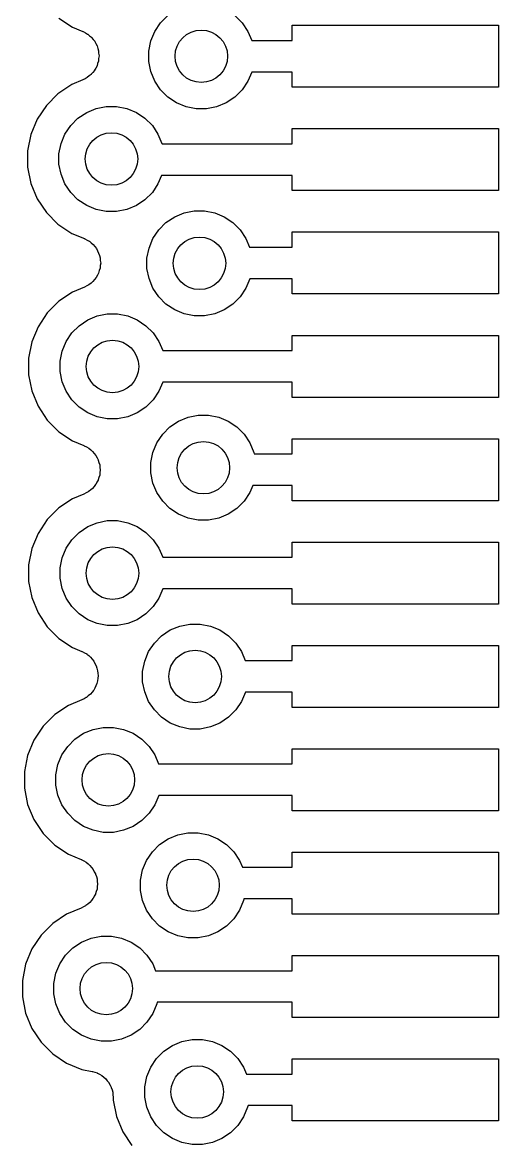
# Model space of a CAD drawing. Extents: x 98.9 to 141.5, y -118.8 to -76.2.
# Drawn here: x 121.94 to 124.24, y -100 to -94.58 of the extents above; entities that cross this region are included whole.
import ezdxf

# ---------------------------------------------------------------- set-up
doc = ezdxf.new("R2010")
doc.units = 0
doc.layers.add('BLACK', color=7, linetype='CONTINUOUS')

msp = doc.modelspace()

# ---------------------------------------------------------------- linework, layer by layer
at = {"layer": 'BLACK', "linetype": 'CONTINUOUS'}
for p, q in [((122.116, -94.5544), (122.182, -94.5988)), ((122.608, -94.5774), (122.643, -94.542)), ((122.967, -94.542), (123.003, -94.5774)), ((122.182, -94.5988), (122.231, -94.6191)), ((122.231, -94.6191), (122.232, -94.6197)), ((122.232, -94.6197), (122.232, -94.6197)), ((122.232, -94.6197), (122.232, -94.6197)), ((122.232, -94.6197), (122.233, -94.6198)), ((122.233, -94.6198), (122.244, -94.6258)), ((122.561, -94.6652), (122.58, -94.619)), ((122.58, -94.619), (122.608, -94.5774)), ((123.003, -94.5774), (123.03, -94.619)), ((123.03, -94.619), (123.049, -94.6632)), ((123.244, -94.6632), (123.244, -94.5894)), ((123.244, -94.5894), (124.244, -94.5894)), ((124.244, -94.5894), (124.244, -94.8894)), ((122.244, -94.6258), (122.254, -94.6316)), ((122.254, -94.6316), (122.254, -94.6317)), ((122.254, -94.6317), (122.255, -94.6318)), ((122.255, -94.6318), (122.264, -94.6397)), ((122.264, -94.6397), (122.273, -94.6475)), ((122.273, -94.6475), (122.273, -94.6476)), ((122.273, -94.6476), (122.273, -94.6478)), ((122.273, -94.6478), (122.281, -94.6574)), ((122.281, -94.6574), (122.289, -94.6668)), ((122.289, -94.6668), (122.289, -94.6669)), ((122.289, -94.6669), (122.289, -94.6671)), ((122.289, -94.6671), (122.295, -94.6782)), ((122.295, -94.6782), (122.3, -94.6887)), ((122.551, -94.7143), (122.561, -94.6652)), ((123.049, -94.6632), (123.244, -94.6632)), ((122.3, -94.6887), (122.3, -94.6889)), ((122.3, -94.6889), (122.3, -94.6891)), ((122.3, -94.6891), (122.304, -94.7009)), ((122.304, -94.7009), (122.307, -94.7125)), ((122.307, -94.7125), (122.307, -94.7127)), ((122.307, -94.7127), (122.307, -94.7129)), ((122.307, -94.7129), (122.308, -94.725)), ((122.308, -94.725), (122.31, -94.7371)), ((122.551, -94.7643), (122.551, -94.7143)), ((122.3, -94.7859), (122.294, -94.7968)), ((122.303, -94.7741), (122.3, -94.7855)), ((122.3, -94.7855), (122.3, -94.7857)), ((122.3, -94.7857), (122.3, -94.7859)), ((122.307, -94.7622), (122.303, -94.7741)), ((122.308, -94.7498), (122.307, -94.7618)), ((122.307, -94.7618), (122.307, -94.762)), ((122.307, -94.762), (122.307, -94.7622)), ((122.31, -94.7376), (122.308, -94.7498)), ((122.31, -94.7371), (122.31, -94.7374)), ((122.31, -94.7374), (122.31, -94.7376)), ((122.561, -94.8134), (122.551, -94.7643)), ((122.253, -94.8424), (122.242, -94.8482)), ((122.262, -94.8347), (122.253, -94.8421)), ((122.253, -94.8421), (122.253, -94.8422)), ((122.253, -94.8422), (122.253, -94.8424)), ((122.272, -94.8268), (122.262, -94.8347)), ((122.28, -94.8173), (122.272, -94.8264)), ((122.272, -94.8264), (122.272, -94.8266)), ((122.272, -94.8266), (122.272, -94.8268)), ((122.288, -94.8077), (122.28, -94.8173)), ((122.294, -94.7968), (122.288, -94.8073)), ((122.288, -94.8073), (122.288, -94.8075)), ((122.288, -94.8075), (122.288, -94.8077)), ((122.58, -94.8596), (122.561, -94.8134)), ((123.049, -94.8156), (123.03, -94.8596)), ((123.244, -94.8156), (123.049, -94.8156)), ((123.244, -94.8894), (123.244, -94.8156)), ((122.178, -94.876), (122.111, -94.9204)), ((122.231, -94.8538), (122.178, -94.876)), ((122.242, -94.8482), (122.231, -94.8538)), ((122.608, -94.9012), (122.58, -94.8596)), ((123.03, -94.8596), (123.003, -94.9012)), ((124.244, -94.8894), (123.244, -94.8894)), ((122.111, -94.9204), (122.055, -94.977)), ((122.643, -94.9366), (122.608, -94.9012)), ((122.685, -94.9644), (122.643, -94.9366)), ((122.967, -94.9366), (122.926, -94.9644)), ((123.003, -94.9012), (122.967, -94.9366)), ((122.055, -94.977), (122.01, -95.0436)), ((122.25, -95.011), (122.296, -94.9919)), ((122.296, -94.9919), (122.345, -94.9821)), ((122.345, -94.9821), (122.395, -94.9821)), ((122.395, -94.9821), (122.444, -94.9919)), ((122.444, -94.9919), (122.491, -95.011)), ((122.731, -94.9835), (122.685, -94.9644)), ((122.78, -94.9933), (122.731, -94.9835)), ((122.83, -94.9933), (122.78, -94.9933)), ((122.879, -94.9835), (122.83, -94.9933)), ((122.926, -94.9644), (122.879, -94.9835)), ((122.01, -95.0436), (121.979, -95.1176)), ((122.173, -95.0742), (122.208, -95.0388)), ((122.208, -95.0388), (122.25, -95.011)), ((122.491, -95.011), (122.532, -95.0388)), ((122.532, -95.0388), (122.568, -95.0742)), ((122.145, -95.1158), (122.173, -95.0742)), ((122.568, -95.0742), (122.595, -95.1158)), ((123.244, -95.1632), (123.244, -95.0894)), ((123.244, -95.0894), (124.244, -95.0894)), ((124.244, -95.0894), (124.244, -95.3894)), ((121.979, -95.1176), (121.964, -95.1961)), ((122.116, -95.2111), (122.126, -95.162)), ((122.126, -95.162), (122.145, -95.1158)), ((122.595, -95.1158), (122.614, -95.162)), ((122.614, -95.162), (122.615, -95.1632)), ((122.615, -95.1632), (123.244, -95.1632)), ((121.964, -95.1961), (121.964, -95.2761)), ((122.116, -95.2611), (122.116, -95.2111)), ((121.964, -95.2761), (121.979, -95.3546)), ((122.126, -95.3102), (122.116, -95.2611)), ((122.145, -95.3564), (122.126, -95.3102)), ((122.612, -95.3156), (122.595, -95.3564)), ((123.244, -95.3156), (122.612, -95.3156)), ((123.244, -95.3894), (123.244, -95.3156)), ((121.979, -95.3546), (122.01, -95.4286)), ((122.173, -95.398), (122.145, -95.3564)), ((122.595, -95.3564), (122.568, -95.398)), ((122.01, -95.4286), (122.055, -95.4952)), ((122.208, -95.4334), (122.173, -95.398)), ((122.25, -95.4612), (122.208, -95.4334)), ((122.532, -95.4334), (122.491, -95.4612)), ((122.568, -95.398), (122.532, -95.4334)), ((124.244, -95.3894), (123.244, -95.3894)), ((122.296, -95.4803), (122.25, -95.4612)), ((122.345, -95.4901), (122.296, -95.4803)), ((122.395, -95.4901), (122.345, -95.4901)), ((122.444, -95.4803), (122.395, -95.4901)), ((122.491, -95.4612), (122.444, -95.4803)), ((122.722, -95.4968), (122.771, -95.487)), ((122.771, -95.487), (122.821, -95.487)), ((122.821, -95.487), (122.87, -95.4968)), ((122.055, -95.4952), (122.111, -95.5518)), ((122.599, -95.5791), (122.634, -95.5437)), ((122.634, -95.5437), (122.676, -95.516)), ((122.676, -95.516), (122.722, -95.4968)), ((122.87, -95.4968), (122.916, -95.516)), ((122.916, -95.516), (122.958, -95.5437)), ((122.958, -95.5437), (122.993, -95.5791)), ((122.111, -95.5518), (122.178, -95.5963)), ((122.178, -95.5963), (122.239, -95.6217)), ((122.571, -95.6207), (122.599, -95.5791)), ((122.993, -95.5791), (123.021, -95.6207)), ((123.244, -95.6632), (123.244, -95.5894)), ((123.244, -95.5894), (124.244, -95.5894)), ((124.244, -95.5894), (124.244, -95.8894)), ((122.239, -95.6217), (122.24, -95.6222)), ((122.24, -95.6222), (122.24, -95.6222)), ((122.24, -95.6222), (122.24, -95.6222)), ((122.24, -95.6222), (122.241, -95.6224)), ((122.241, -95.6224), (122.252, -95.6283)), ((122.252, -95.6283), (122.262, -95.6341)), ((122.262, -95.6341), (122.262, -95.6343)), ((122.262, -95.6343), (122.263, -95.6344)), ((122.263, -95.6344), (122.272, -95.6422)), ((122.272, -95.6422), (122.281, -95.65)), ((122.281, -95.65), (122.281, -95.6502)), ((122.281, -95.6502), (122.281, -95.6503)), ((122.281, -95.6503), (122.289, -95.6597)), ((122.552, -95.667), (122.571, -95.6207)), ((123.021, -95.6207), (123.039, -95.6632)), ((122.289, -95.6597), (122.297, -95.6693)), ((122.297, -95.6693), (122.297, -95.6695)), ((122.297, -95.6695), (122.297, -95.6697)), ((122.297, -95.6697), (122.302, -95.6803)), ((122.302, -95.6803), (122.308, -95.6913)), ((122.308, -95.6913), (122.308, -95.6915)), ((122.308, -95.6915), (122.308, -95.6917)), ((122.308, -95.6917), (122.312, -95.7031)), ((122.312, -95.7031), (122.315, -95.715)), ((122.542, -95.716), (122.552, -95.667)), ((123.039, -95.6632), (123.244, -95.6632)), ((122.315, -95.7648), (122.311, -95.7761)), ((122.315, -95.715), (122.315, -95.7152)), ((122.315, -95.7152), (122.315, -95.7155)), ((122.315, -95.7155), (122.316, -95.7274)), ((122.316, -95.7519), (122.315, -95.7644)), ((122.315, -95.7644), (122.315, -95.7646)), ((122.315, -95.7646), (122.315, -95.7648)), ((122.316, -95.7274), (122.318, -95.7397)), ((122.318, -95.7401), (122.316, -95.7519)), ((122.318, -95.7397), (122.318, -95.7399)), ((122.318, -95.7399), (122.318, -95.7401)), ((122.542, -95.7661), (122.542, -95.716)), ((122.288, -95.8196), (122.28, -95.829)), ((122.296, -95.8102), (122.288, -95.8196)), ((122.302, -95.799), (122.296, -95.8099)), ((122.296, -95.8099), (122.296, -95.81)), ((122.296, -95.81), (122.296, -95.8102)), ((122.308, -95.7885), (122.302, -95.799)), ((122.311, -95.7761), (122.308, -95.788)), ((122.308, -95.788), (122.308, -95.7882)), ((122.308, -95.7882), (122.308, -95.7885)), ((122.552, -95.8151), (122.542, -95.7661)), ((122.571, -95.8614), (122.552, -95.8151)), ((123.04, -95.8156), (123.021, -95.8614)), ((123.244, -95.8156), (123.04, -95.8156)), ((123.244, -95.8894), (123.244, -95.8156)), ((122.239, -95.8564), (122.182, -95.8799)), ((122.25, -95.8506), (122.239, -95.8564)), ((122.261, -95.8449), (122.25, -95.8506)), ((122.271, -95.8369), (122.261, -95.8447)), ((122.261, -95.8447), (122.261, -95.8448)), ((122.261, -95.8448), (122.261, -95.8449)), ((122.28, -95.8293), (122.271, -95.8369)), ((122.28, -95.829), (122.28, -95.8291)), ((122.28, -95.8291), (122.28, -95.8293)), ((122.599, -95.903), (122.571, -95.8614)), ((123.021, -95.8614), (122.993, -95.903)), ((122.116, -95.9243), (122.059, -95.9809)), ((122.182, -95.8799), (122.116, -95.9243)), ((122.634, -95.9383), (122.599, -95.903)), ((122.993, -95.903), (122.958, -95.9383)), ((124.244, -95.8894), (123.244, -95.8894)), ((122.059, -95.9809), (122.015, -96.0475)), ((122.676, -95.9661), (122.634, -95.9383)), ((122.722, -95.9853), (122.676, -95.9661)), ((122.916, -95.9661), (122.87, -95.9853)), ((122.958, -95.9383), (122.916, -95.9661)), ((122.213, -96.0427), (122.255, -96.0149)), ((122.255, -96.0149), (122.301, -95.9958)), ((122.301, -95.9958), (122.35, -95.986)), ((122.35, -95.986), (122.4, -95.986)), ((122.4, -95.986), (122.449, -95.9958)), ((122.449, -95.9958), (122.495, -96.0149)), ((122.495, -96.0149), (122.537, -96.0427)), ((122.771, -95.995), (122.722, -95.9853)), ((122.821, -95.995), (122.771, -95.995)), ((122.87, -95.9853), (122.821, -95.995)), ((122.015, -96.0475), (121.984, -96.1215)), ((122.15, -96.1197), (122.178, -96.0781)), ((122.178, -96.0781), (122.213, -96.0427)), ((122.537, -96.0427), (122.572, -96.0781)), ((122.572, -96.0781), (122.6, -96.1197)), ((123.244, -96.1632), (123.244, -96.0894)), ((123.244, -96.0894), (124.244, -96.0894)), ((124.244, -96.0894), (124.244, -96.3894)), ((121.984, -96.1215), (121.969, -96.2)), ((122.131, -96.1659), (122.15, -96.1197)), ((122.6, -96.1197), (122.618, -96.1632)), ((121.969, -96.2), (121.969, -96.28)), ((122.121, -96.215), (122.131, -96.1659)), ((122.618, -96.1632), (123.244, -96.1632)), ((122.121, -96.265), (122.121, -96.215)), ((121.969, -96.28), (121.984, -96.3585)), ((122.131, -96.3141), (122.121, -96.265)), ((121.984, -96.3585), (122.015, -96.4325)), ((122.15, -96.3603), (122.131, -96.3141)), ((122.178, -96.4019), (122.15, -96.3603)), ((122.6, -96.3603), (122.572, -96.4019)), ((122.619, -96.3156), (122.6, -96.3603)), ((123.244, -96.3156), (122.619, -96.3156)), ((123.244, -96.3894), (123.244, -96.3156)), ((122.213, -96.4373), (122.178, -96.4019)), ((122.572, -96.4019), (122.537, -96.4373)), ((124.244, -96.3894), (123.244, -96.3894)), ((122.015, -96.4325), (122.059, -96.4991)), ((122.255, -96.4651), (122.213, -96.4373)), ((122.301, -96.4842), (122.255, -96.4651)), ((122.495, -96.4651), (122.449, -96.4842)), ((122.537, -96.4373), (122.495, -96.4651)), ((122.059, -96.4991), (122.116, -96.5557)), ((122.35, -96.494), (122.301, -96.4842)), ((122.4, -96.494), (122.35, -96.494)), ((122.449, -96.4842), (122.4, -96.494)), ((122.653, -96.5327), (122.695, -96.5049)), ((122.695, -96.5049), (122.741, -96.4858)), ((122.741, -96.4858), (122.79, -96.476)), ((122.79, -96.476), (122.84, -96.476)), ((122.84, -96.476), (122.889, -96.4858)), ((122.889, -96.4858), (122.935, -96.5049)), ((122.935, -96.5049), (122.977, -96.5327)), ((122.116, -96.5557), (122.182, -96.6001)), ((122.59, -96.6097), (122.618, -96.5681)), ((122.618, -96.5681), (122.653, -96.5327)), ((122.977, -96.5327), (123.012, -96.5681)), ((123.012, -96.5681), (123.04, -96.6097)), ((122.182, -96.6001), (122.237, -96.6227)), ((122.237, -96.6227), (122.238, -96.6232)), ((122.238, -96.6232), (122.238, -96.6232)), ((122.238, -96.6232), (122.238, -96.6232)), ((122.238, -96.6232), (122.238, -96.6234)), ((122.238, -96.6234), (122.249, -96.6292)), ((122.249, -96.6292), (122.26, -96.6351)), ((122.571, -96.6559), (122.59, -96.6097)), ((123.04, -96.6097), (123.059, -96.6559)), ((123.244, -96.6632), (123.244, -96.5894)), ((123.244, -96.5894), (124.244, -96.5894)), ((124.244, -96.5894), (124.244, -96.8894)), ((122.26, -96.6351), (122.26, -96.6352)), ((122.26, -96.6352), (122.26, -96.6353)), ((122.26, -96.6353), (122.27, -96.6432)), ((122.27, -96.6432), (122.279, -96.651)), ((122.279, -96.651), (122.279, -96.6512)), ((122.279, -96.6512), (122.279, -96.6513)), ((122.279, -96.6513), (122.287, -96.6609)), ((122.287, -96.6609), (122.294, -96.6703)), ((122.294, -96.6703), (122.295, -96.6705)), ((122.295, -96.6705), (122.295, -96.6706)), ((122.295, -96.6706), (122.3, -96.6814)), ((122.3, -96.6814), (122.306, -96.6922)), ((122.561, -96.705), (122.571, -96.6559)), ((123.059, -96.6559), (123.061, -96.6632)), ((123.061, -96.6632), (123.244, -96.6632)), ((122.306, -96.6922), (122.306, -96.6924)), ((122.306, -96.6924), (122.306, -96.6926)), ((122.306, -96.6926), (122.309, -96.7042)), ((122.309, -96.7042), (122.313, -96.716)), ((122.313, -96.716), (122.313, -96.7162)), ((122.313, -96.7162), (122.313, -96.7164)), ((122.313, -96.7164), (122.314, -96.7284)), ((122.314, -96.7284), (122.315, -96.7407)), ((122.315, -96.7411), (122.314, -96.753)), ((122.315, -96.7407), (122.315, -96.7409)), ((122.315, -96.7409), (122.315, -96.7411)), ((122.561, -96.755), (122.561, -96.705)), ((122.305, -96.7894), (122.299, -96.8002)), ((122.309, -96.7772), (122.305, -96.789)), ((122.305, -96.789), (122.305, -96.7892)), ((122.305, -96.7892), (122.305, -96.7894)), ((122.313, -96.7658), (122.309, -96.7772)), ((122.314, -96.753), (122.313, -96.7653)), ((122.313, -96.7653), (122.313, -96.7655)), ((122.313, -96.7655), (122.313, -96.7658)), ((122.571, -96.8041), (122.561, -96.755)), ((122.258, -96.8459), (122.248, -96.8516)), ((122.259, -96.8458), (122.258, -96.8459)), ((122.268, -96.8379), (122.259, -96.8457)), ((122.259, -96.8457), (122.259, -96.8458)), ((122.278, -96.8303), (122.268, -96.8379)), ((122.286, -96.8206), (122.278, -96.83)), ((122.278, -96.83), (122.278, -96.8301)), ((122.278, -96.8301), (122.278, -96.8303)), ((122.293, -96.8112), (122.286, -96.8206)), ((122.294, -96.811), (122.293, -96.8112)), ((122.299, -96.8002), (122.294, -96.8108)), ((122.294, -96.8108), (122.294, -96.811)), ((122.59, -96.8503), (122.571, -96.8041)), ((122.618, -96.8919), (122.59, -96.8503)), ((123.04, -96.8503), (123.012, -96.8919)), ((123.054, -96.8156), (123.04, -96.8503)), ((123.244, -96.8156), (123.054, -96.8156)), ((123.244, -96.8894), (123.244, -96.8156)), ((122.182, -96.8799), (122.116, -96.9243)), ((122.237, -96.8573), (122.182, -96.8799)), ((122.248, -96.8516), (122.237, -96.8573)), ((122.653, -96.9273), (122.618, -96.8919)), ((123.012, -96.8919), (122.977, -96.9273)), ((124.244, -96.8894), (123.244, -96.8894)), ((122.116, -96.9243), (122.059, -96.9809)), ((122.695, -96.9551), (122.653, -96.9273)), ((122.741, -96.9742), (122.695, -96.9551)), ((122.935, -96.9551), (122.889, -96.9742)), ((122.977, -96.9273), (122.935, -96.9551)), ((122.059, -96.9809), (122.015, -97.0475)), ((122.255, -97.0149), (122.301, -96.9958)), ((122.301, -96.9958), (122.35, -96.986)), ((122.35, -96.986), (122.4, -96.986)), ((122.4, -96.986), (122.449, -96.9958)), ((122.449, -96.9958), (122.495, -97.0149)), ((122.79, -96.984), (122.741, -96.9742)), ((122.84, -96.984), (122.79, -96.984)), ((122.889, -96.9742), (122.84, -96.984)), ((122.015, -97.0475), (121.984, -97.1215)), ((122.178, -97.0781), (122.213, -97.0427)), ((122.213, -97.0427), (122.255, -97.0149)), ((122.495, -97.0149), (122.537, -97.0427)), ((122.537, -97.0427), (122.572, -97.0781)), ((121.984, -97.1215), (121.969, -97.2)), ((122.131, -97.1659), (122.15, -97.1197)), ((122.15, -97.1197), (122.178, -97.0781)), ((122.572, -97.0781), (122.6, -97.1197)), ((122.6, -97.1197), (122.618, -97.1632)), ((123.244, -97.1632), (123.244, -97.0894)), ((123.244, -97.0894), (124.244, -97.0894)), ((124.244, -97.0894), (124.244, -97.3894)), ((122.121, -97.215), (122.131, -97.1659)), ((122.618, -97.1632), (123.244, -97.1632)), ((121.969, -97.2), (121.969, -97.28)), ((122.121, -97.265), (122.121, -97.215)), ((121.969, -97.28), (121.984, -97.3585)), ((122.131, -97.3141), (122.121, -97.265)), ((122.15, -97.3603), (122.131, -97.3141)), ((122.619, -97.3156), (122.6, -97.3603)), ((123.244, -97.3156), (122.619, -97.3156)), ((123.244, -97.3894), (123.244, -97.3156)), ((121.984, -97.3585), (122.015, -97.4325)), ((122.178, -97.4019), (122.15, -97.3603)), ((122.6, -97.3603), (122.572, -97.4019)), ((124.244, -97.3894), (123.244, -97.3894)), ((122.015, -97.4325), (122.059, -97.4991)), ((122.213, -97.4373), (122.178, -97.4019)), ((122.255, -97.4651), (122.213, -97.4373)), ((122.537, -97.4373), (122.495, -97.4651)), ((122.572, -97.4019), (122.537, -97.4373)), ((122.059, -97.4991), (122.116, -97.5557)), ((122.301, -97.4842), (122.255, -97.4651)), ((122.35, -97.494), (122.301, -97.4842)), ((122.4, -97.494), (122.35, -97.494)), ((122.449, -97.4842), (122.4, -97.494)), ((122.495, -97.4651), (122.449, -97.4842)), ((122.655, -97.5149), (122.701, -97.4958)), ((122.701, -97.4958), (122.75, -97.486)), ((122.75, -97.486), (122.8, -97.486)), ((122.8, -97.486), (122.849, -97.4958)), ((122.849, -97.4958), (122.895, -97.5149)), ((122.116, -97.5557), (122.182, -97.6001)), ((122.578, -97.5781), (122.613, -97.5427)), ((122.613, -97.5427), (122.655, -97.5149)), ((122.895, -97.5149), (122.937, -97.5427)), ((122.937, -97.5427), (122.972, -97.5781)), ((122.182, -97.6001), (122.227, -97.6185)), ((122.55, -97.6197), (122.578, -97.5781)), ((122.972, -97.5781), (123, -97.6197)), ((123.244, -97.6632), (123.244, -97.5894)), ((123.244, -97.5894), (124.244, -97.5894)), ((124.244, -97.5894), (124.244, -97.8894)), ((122.227, -97.6185), (122.228, -97.619)), ((122.228, -97.619), (122.228, -97.619)), ((122.228, -97.619), (122.228, -97.619)), ((122.228, -97.619), (122.228, -97.6192)), ((122.228, -97.6192), (122.239, -97.6251)), ((122.239, -97.6251), (122.25, -97.6309)), ((122.25, -97.6309), (122.25, -97.6311)), ((122.25, -97.6311), (122.25, -97.6312)), ((122.25, -97.6312), (122.26, -97.639)), ((122.26, -97.639), (122.269, -97.6468)), ((122.269, -97.6468), (122.269, -97.647)), ((122.269, -97.647), (122.269, -97.6472)), ((122.269, -97.6472), (122.277, -97.6567)), ((122.277, -97.6567), (122.284, -97.6661)), ((122.521, -97.715), (122.531, -97.6659)), ((122.531, -97.6659), (122.55, -97.6197)), ((123, -97.6197), (123.018, -97.6632)), ((123.018, -97.6632), (123.244, -97.6632)), ((122.284, -97.6661), (122.285, -97.6663)), ((122.285, -97.6663), (122.285, -97.6665)), ((122.285, -97.6665), (122.29, -97.6772)), ((122.29, -97.6772), (122.296, -97.6881)), ((122.296, -97.6881), (122.296, -97.6883)), ((122.296, -97.6883), (122.296, -97.6885)), ((122.296, -97.6885), (122.299, -97.7)), ((122.299, -97.7), (122.303, -97.7118)), ((122.303, -97.7118), (122.303, -97.7121)), ((122.303, -97.7121), (122.303, -97.7123)), ((122.303, -97.7123), (122.304, -97.7243)), ((122.521, -97.765), (122.521, -97.715)), ((122.299, -97.7732), (122.295, -97.7849)), ((122.303, -97.7616), (122.299, -97.7732)), ((122.304, -97.7488), (122.303, -97.7612)), ((122.303, -97.7612), (122.303, -97.7614)), ((122.303, -97.7614), (122.303, -97.7616)), ((122.304, -97.7243), (122.305, -97.7365)), ((122.305, -97.737), (122.304, -97.7488)), ((122.305, -97.7365), (122.305, -97.7367)), ((122.305, -97.7367), (122.305, -97.737)), ((122.531, -97.8141), (122.521, -97.765)), ((122.268, -97.8261), (122.258, -97.8337)), ((122.276, -97.8164), (122.268, -97.8258)), ((122.268, -97.8258), (122.268, -97.826)), ((122.268, -97.826), (122.268, -97.8261)), ((122.283, -97.8071), (122.276, -97.8164)), ((122.284, -97.8069), (122.283, -97.8071)), ((122.289, -97.7959), (122.284, -97.8067)), ((122.284, -97.8067), (122.284, -97.8069)), ((122.295, -97.7853), (122.289, -97.7959)), ((122.295, -97.7849), (122.295, -97.7851)), ((122.295, -97.7851), (122.295, -97.7853)), ((122.55, -97.8603), (122.531, -97.8141)), ((123.019, -97.8156), (123, -97.8603)), ((123.244, -97.8156), (123.019, -97.8156)), ((123.244, -97.8894), (123.244, -97.8156)), ((122.162, -97.8799), (122.096, -97.9243)), ((122.227, -97.8532), (122.162, -97.8799)), ((122.238, -97.8474), (122.227, -97.8532)), ((122.248, -97.8418), (122.238, -97.8474)), ((122.249, -97.8416), (122.248, -97.8418)), ((122.258, -97.8337), (122.249, -97.8415)), ((122.249, -97.8415), (122.249, -97.8416)), ((122.578, -97.9019), (122.55, -97.8603)), ((123, -97.8603), (122.972, -97.9019)), ((122.096, -97.9243), (122.039, -97.9809)), ((122.613, -97.9373), (122.578, -97.9019)), ((122.655, -97.9651), (122.613, -97.9373)), ((122.937, -97.9373), (122.895, -97.9651)), ((122.972, -97.9019), (122.937, -97.9373)), ((124.244, -97.8894), (123.244, -97.8894)), ((122.039, -97.9809), (121.995, -98.0475)), ((122.281, -97.9958), (122.33, -97.986)), ((122.33, -97.986), (122.38, -97.986)), ((122.38, -97.986), (122.429, -97.9958)), ((122.701, -97.9842), (122.655, -97.9651)), ((122.75, -97.994), (122.701, -97.9842)), ((122.849, -97.9842), (122.8, -97.994)), ((122.895, -97.9651), (122.849, -97.9842)), ((122.158, -98.0781), (122.193, -98.0427)), ((122.193, -98.0427), (122.235, -98.0149)), ((122.235, -98.0149), (122.281, -97.9958)), ((122.429, -97.9958), (122.475, -98.0149)), ((122.475, -98.0149), (122.517, -98.0427)), ((122.517, -98.0427), (122.552, -98.0781)), ((122.8, -97.994), (122.75, -97.994)), ((121.995, -98.0475), (121.964, -98.1215)), ((122.13, -98.1197), (122.158, -98.0781)), ((122.552, -98.0781), (122.58, -98.1197)), ((123.244, -98.1632), (123.244, -98.0894)), ((123.244, -98.0894), (124.244, -98.0894)), ((124.244, -98.0894), (124.244, -98.3894)), ((121.964, -98.1215), (121.949, -98.2)), ((122.111, -98.1659), (122.13, -98.1197)), ((122.58, -98.1197), (122.598, -98.1632)), ((121.949, -98.2), (121.949, -98.28)), ((122.101, -98.215), (122.111, -98.1659)), ((122.598, -98.1632), (123.244, -98.1632)), ((122.101, -98.265), (122.101, -98.215)), ((121.949, -98.28), (121.964, -98.3585)), ((122.111, -98.3141), (122.101, -98.265)), ((122.13, -98.3603), (122.111, -98.3141)), ((122.599, -98.3156), (122.58, -98.3603)), ((123.244, -98.3156), (122.599, -98.3156)), ((123.244, -98.3894), (123.244, -98.3156)), ((121.964, -98.3585), (121.995, -98.4325)), ((122.158, -98.4019), (122.13, -98.3603)), ((122.58, -98.3603), (122.552, -98.4019)), ((122.193, -98.4373), (122.158, -98.4019)), ((122.552, -98.4019), (122.517, -98.4373)), ((124.244, -98.3894), (123.244, -98.3894)), ((121.995, -98.4325), (122.039, -98.4991)), ((122.235, -98.4651), (122.193, -98.4373)), ((122.281, -98.4842), (122.235, -98.4651)), ((122.475, -98.4651), (122.429, -98.4842)), ((122.517, -98.4373), (122.475, -98.4651)), ((122.039, -98.4991), (122.096, -98.5557)), ((122.33, -98.494), (122.281, -98.4842)), ((122.38, -98.494), (122.33, -98.494)), ((122.429, -98.4842), (122.38, -98.494)), ((122.603, -98.5527), (122.645, -98.5249)), ((122.645, -98.5249), (122.691, -98.5058)), ((122.691, -98.5058), (122.74, -98.496)), ((122.74, -98.496), (122.79, -98.496)), ((122.79, -98.496), (122.839, -98.5058)), ((122.839, -98.5058), (122.885, -98.5249)), ((122.885, -98.5249), (122.927, -98.5527)), ((122.096, -98.5557), (122.162, -98.6001)), ((122.54, -98.6297), (122.568, -98.5881)), ((122.568, -98.5881), (122.603, -98.5527)), ((122.927, -98.5527), (122.962, -98.5881)), ((122.962, -98.5881), (122.99, -98.6297)), ((122.162, -98.6001), (122.224, -98.6256)), ((122.224, -98.6256), (122.225, -98.6261)), ((122.225, -98.6261), (122.225, -98.6261)), ((122.225, -98.6261), (122.225, -98.6261)), ((122.225, -98.6261), (122.226, -98.6263)), ((122.226, -98.6263), (122.236, -98.6322)), ((122.236, -98.6322), (122.247, -98.638)), ((122.247, -98.638), (122.247, -98.6382)), ((122.247, -98.6382), (122.247, -98.6383)), ((122.247, -98.6383), (122.257, -98.6462)), ((122.521, -98.6759), (122.54, -98.6297)), ((122.99, -98.6297), (123.004, -98.6632)), ((123.244, -98.6632), (123.244, -98.5894)), ((123.244, -98.5894), (124.244, -98.5894)), ((124.244, -98.5894), (124.244, -98.8894)), ((122.257, -98.6462), (122.266, -98.6539)), ((122.266, -98.6539), (122.266, -98.6541)), ((122.266, -98.6541), (122.266, -98.6542)), ((122.266, -98.6542), (122.274, -98.6639)), ((122.274, -98.6639), (122.281, -98.6732)), ((122.281, -98.6732), (122.282, -98.6734)), ((122.282, -98.6734), (122.282, -98.6736)), ((122.282, -98.6736), (122.287, -98.6844)), ((122.287, -98.6844), (122.293, -98.6951)), ((122.293, -98.6951), (122.293, -98.6954)), ((122.293, -98.6954), (122.293, -98.6956)), ((122.293, -98.6956), (122.297, -98.7072)), ((122.511, -98.725), (122.521, -98.6759)), ((123.004, -98.6632), (123.244, -98.6632)), ((122.297, -98.7072), (122.3, -98.7189)), ((122.3, -98.7189), (122.3, -98.7191)), ((122.3, -98.7191), (122.3, -98.7193)), ((122.3, -98.7193), (122.301, -98.7315)), ((122.301, -98.7315), (122.302, -98.7436)), ((122.302, -98.744), (122.301, -98.756)), ((122.302, -98.7436), (122.302, -98.7438)), ((122.302, -98.7438), (122.302, -98.744)), ((122.511, -98.775), (122.511, -98.725)), ((122.287, -98.8029), (122.281, -98.8138)), ((122.292, -98.7923), (122.287, -98.8029)), ((122.296, -98.7802), (122.292, -98.7919)), ((122.292, -98.7919), (122.292, -98.7921)), ((122.292, -98.7921), (122.292, -98.7923)), ((122.3, -98.7687), (122.296, -98.7802)), ((122.301, -98.756), (122.3, -98.7682)), ((122.3, -98.7682), (122.3, -98.7685)), ((122.3, -98.7685), (122.3, -98.7687)), ((122.521, -98.8241), (122.511, -98.775)), ((122.235, -98.8545), (122.224, -98.8603)), ((122.245, -98.8488), (122.235, -98.8545)), ((122.246, -98.8487), (122.245, -98.8488)), ((122.255, -98.8409), (122.246, -98.8486)), ((122.246, -98.8486), (122.246, -98.8487)), ((122.265, -98.8332), (122.255, -98.8409)), ((122.273, -98.8234), (122.265, -98.8329)), ((122.265, -98.8329), (122.265, -98.833)), ((122.265, -98.833), (122.265, -98.8332)), ((122.28, -98.8141), (122.273, -98.8234)), ((122.281, -98.8139), (122.28, -98.8141)), ((122.281, -98.8138), (122.281, -98.8139)), ((122.54, -98.8703), (122.521, -98.8241)), ((123.009, -98.8241), (122.99, -98.8703)), ((123.011, -98.8156), (123.009, -98.8241)), ((123.244, -98.8156), (123.011, -98.8156)), ((123.244, -98.8894), (123.244, -98.8156)), ((122.152, -98.8899), (122.086, -98.9343)), ((122.224, -98.8603), (122.152, -98.8899)), ((122.568, -98.9119), (122.54, -98.8703)), ((122.603, -98.9473), (122.568, -98.9119)), ((122.962, -98.9119), (122.927, -98.9473)), ((122.99, -98.8703), (122.962, -98.9119)), ((124.244, -98.8894), (123.244, -98.8894)), ((122.086, -98.9343), (122.029, -98.9909)), ((122.645, -98.9751), (122.603, -98.9473)), ((122.927, -98.9473), (122.885, -98.9751)), ((122.029, -98.9909), (121.985, -99.0575)), ((122.225, -99.0249), (122.271, -99.0058)), ((122.271, -99.0058), (122.32, -98.996)), ((122.32, -98.996), (122.37, -98.996)), ((122.37, -98.996), (122.419, -99.0058)), ((122.419, -99.0058), (122.465, -99.0249)), ((122.691, -98.9942), (122.645, -98.9751)), ((122.74, -99.004), (122.691, -98.9942)), ((122.79, -99.004), (122.74, -99.004)), ((122.839, -98.9942), (122.79, -99.004)), ((122.885, -98.9751), (122.839, -98.9942)), ((121.985, -99.0575), (121.954, -99.1315)), ((122.148, -99.0881), (122.183, -99.0527)), ((122.183, -99.0527), (122.225, -99.0249)), ((122.465, -99.0249), (122.507, -99.0527)), ((122.507, -99.0527), (122.542, -99.0881)), ((121.954, -99.1315), (121.939, -99.21)), ((122.101, -99.1759), (122.12, -99.1297)), ((122.12, -99.1297), (122.148, -99.0881)), ((122.542, -99.0881), (122.57, -99.1297)), ((122.57, -99.1297), (122.584, -99.1632)), ((123.244, -99.1632), (123.244, -99.0894)), ((123.244, -99.0894), (124.244, -99.0894)), ((124.244, -99.0894), (124.244, -99.3894)), ((122.091, -99.225), (122.101, -99.1759)), ((122.584, -99.1632), (123.244, -99.1632)), ((121.939, -99.21), (121.939, -99.29)), ((122.091, -99.275), (122.091, -99.225)), ((121.939, -99.29), (121.954, -99.3685)), ((122.101, -99.3241), (122.091, -99.275)), ((122.12, -99.3703), (122.101, -99.3241)), ((122.589, -99.3241), (122.57, -99.3703)), ((122.591, -99.3156), (122.589, -99.3241)), ((123.244, -99.3156), (122.591, -99.3156)), ((123.244, -99.3894), (123.244, -99.3156)), ((121.954, -99.3685), (121.985, -99.4425)), ((122.148, -99.4119), (122.12, -99.3703)), ((122.57, -99.3703), (122.542, -99.4119)), ((124.244, -99.3894), (123.244, -99.3894)), ((121.985, -99.4425), (122.029, -99.5091)), ((122.183, -99.4473), (122.148, -99.4119)), ((122.225, -99.4751), (122.183, -99.4473)), ((122.507, -99.4473), (122.465, -99.4751)), ((122.542, -99.4119), (122.507, -99.4473)), ((122.029, -99.5091), (122.086, -99.5657)), ((122.271, -99.4942), (122.225, -99.4751)), ((122.32, -99.504), (122.271, -99.4942)), ((122.37, -99.504), (122.32, -99.504)), ((122.419, -99.4942), (122.37, -99.504)), ((122.465, -99.4751), (122.419, -99.4942)), ((122.665, -99.5249), (122.711, -99.5058)), ((122.711, -99.5058), (122.76, -99.496)), ((122.76, -99.496), (122.81, -99.496)), ((122.81, -99.496), (122.859, -99.5058)), ((122.859, -99.5058), (122.905, -99.5249)), ((122.086, -99.5657), (122.152, -99.6101)), ((122.588, -99.5881), (122.623, -99.5527)), ((122.623, -99.5527), (122.665, -99.5249)), ((122.905, -99.5249), (122.947, -99.5527)), ((122.947, -99.5527), (122.982, -99.5881)), ((122.152, -99.6101), (122.226, -99.6408)), ((122.56, -99.6297), (122.588, -99.5881)), ((122.982, -99.5881), (123.01, -99.6297)), ((123.244, -99.6632), (123.244, -99.5894)), ((123.244, -99.5894), (124.244, -99.5894)), ((124.244, -99.5894), (124.244, -99.8894)), ((122.226, -99.6408), (122.276, -99.6507)), ((122.276, -99.6507), (122.277, -99.6509)), ((122.277, -99.6509), (122.277, -99.6509)), ((122.277, -99.6509), (122.277, -99.6509)), ((122.277, -99.6509), (122.278, -99.6511)), ((122.278, -99.6511), (122.289, -99.6547)), ((122.289, -99.6547), (122.301, -99.6582)), ((122.301, -99.6582), (122.301, -99.6584)), ((122.301, -99.6584), (122.302, -99.6586)), ((122.302, -99.6586), (122.312, -99.6643)), ((122.312, -99.6643), (122.323, -99.67)), ((122.323, -99.67), (122.323, -99.6703)), ((122.323, -99.6703), (122.323, -99.6705)), ((122.323, -99.6705), (122.333, -99.6782)), ((122.541, -99.6759), (122.56, -99.6297)), ((123.01, -99.6297), (123.024, -99.6632)), ((123.024, -99.6632), (123.244, -99.6632)), ((122.333, -99.6782), (122.342, -99.6858)), ((122.342, -99.6858), (122.342, -99.6862)), ((122.342, -99.6862), (122.342, -99.6865)), ((122.342, -99.6865), (122.35, -99.6957)), ((122.35, -99.6957), (122.357, -99.705)), ((122.357, -99.705), (122.358, -99.7054)), ((122.358, -99.7054), (122.358, -99.7058)), ((122.358, -99.7058), (122.363, -99.7164)), ((122.363, -99.7164), (122.369, -99.7269)), ((122.369, -99.7269), (122.369, -99.7274)), ((122.369, -99.7274), (122.369, -99.7278)), ((122.369, -99.7278), (122.373, -99.7392)), ((122.531, -99.725), (122.541, -99.6759)), ((122.531, -99.775), (122.531, -99.725)), ((122.373, -99.7392), (122.376, -99.7506)), ((122.376, -99.7506), (122.376, -99.7511)), ((122.376, -99.7511), (122.376, -99.7516)), ((122.376, -99.7516), (122.377, -99.7634)), ((122.377, -99.7634), (122.379, -99.7753)), ((122.379, -99.7753), (122.379, -99.79)), ((122.541, -99.8241), (122.531, -99.775)), ((122.379, -99.79), (122.394, -99.8685)), ((122.56, -99.8703), (122.541, -99.8241)), ((123.029, -99.8241), (123.01, -99.8703)), ((123.031, -99.8156), (123.029, -99.8241)), ((123.244, -99.8156), (123.031, -99.8156)), ((123.244, -99.8894), (123.244, -99.8156)), ((122.394, -99.8685), (122.425, -99.9425)), ((122.588, -99.9119), (122.56, -99.8703)), ((123.01, -99.8703), (122.982, -99.9119)), ((124.244, -99.8894), (123.244, -99.8894)), ((122.425, -99.9425), (122.469, -100.009)), ((122.623, -99.9473), (122.588, -99.9119)), ((122.982, -99.9119), (122.947, -99.9473)), ((122.665, -99.9751), (122.623, -99.9473)), ((122.711, -99.9942), (122.665, -99.9751)), ((122.76, -100.004), (122.711, -99.9942)), ((122.859, -99.9942), (122.81, -100.004)), ((122.905, -99.9751), (122.859, -99.9942)), ((122.947, -99.9473), (122.905, -99.9751)), ((122.81, -100.004), (122.76, -100.004))]:
    msp.add_line(p, q, dxfattribs=at)
at = {"layer": 'BLACK'}
for centre in [(122.805, -94.7393), (122.37, -95.2361), (122.796, -95.741), (122.375, -96.24), (122.815, -96.73), (122.375, -97.24), (122.775, -97.74), (122.355, -98.24), (122.765, -98.75), (122.345, -99.25), (122.785, -99.75)]:
    msp.add_circle(centre, 0.127, dxfattribs=at)

doc.saveas('drawing.dxf')
